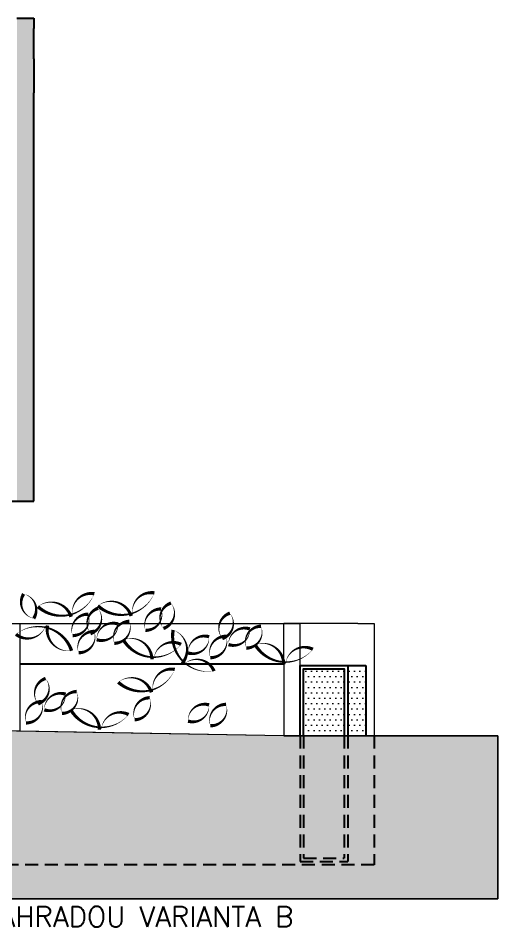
# Model space of a CAD drawing. Header units: metres. Extents: x -442 to 316, y -503 to 125.
# Drawn here: x 80.66 to 87.71, y 16.16 to 29.52 of the extents above; entities that cross this region are included whole.
import ezdxf

# ---------------------------------------------------------------- set-up
doc = ezdxf.new("R2010")
doc.units = ezdxf.units.M
doc.linetypes.add('DASHED', pattern=[19.05, 12.7, -6.35])
for name, color, linetype in [('SRAFA', 251, 'Continuous'), ('SRAFY', 3, 'Continuous'), ('zariz.predmety', 203, 'Continuous'), ('ZDIVO', 1, 'Continuous')]:
    doc.layers.add(name, color=color, linetype=linetype)
doc.layers.add('Standard', color=7, linetype='Continuous', lineweight=25)
doc.styles.add('ROMANS', font='romans.shx', dxfattribs={"width": 0.7})

msp = doc.modelspace()

# ---------------------------------------------------------------- hatches: boundary and pattern name
at = {"layer": 'SRAFA', "linetype": 'Continuous', "lineweight": 0, "ltscale": 20}
msp.add_hatch(color=256, dxfattribs=at).paths.add_polyline_path([(64.782469, 19.224438), (64.782469, 16.576799), (87.711107, 16.576799), (87.711107, 18.974438), (84.564726, 18.974438), (80.693308, 19.040549), (77.25907, 19.099193), (73.274726, 19.484438), (69.924726, 19.484438)])
at = {"layer": 'SRAFY', "linetype": 'Continuous', "lineweight": 0}
h = msp.add_hatch(dxfattribs=at)
h.set_pattern_fill('DOTS', color=256, scale=0.05, style=0)
h.paths.add_polyline_path([(85.454726, 18.974438), (85.454726, 19.956438), (84.854726, 19.956438), (84.854726, 18.974438)])
h = msp.add_hatch(dxfattribs=at)
h.set_pattern_fill('DOTS', color=256, scale=0.05, style=0)
h.paths.add_polyline_path([(85.769726, 20.006438), (85.504726, 20.006438), (85.504726, 18.974438), (85.769726, 18.974438)])
at = {"layer": 'ZDIVO', "linetype": 'Continuous', "lineweight": 0}
msp.add_hatch(color=35, dxfattribs=at).paths.add_polyline_path([(80.894726, 28.424438), (80.894726, 28.924438), (80.894726, 29.374438), (80.894726, 29.524438), (80.644726, 29.524438), (80.644726, 22.424438), (80.894726, 22.424438)])

# ---------------------------------------------------------------- linework, layer by layer
for p, q in [((80.644726, 29.524438), (80.894726, 29.524438)), ((80.894726, 29.524438), (80.894726, 29.374438)), ((80.894726, 28.924438), (80.894726, 29.374438)), ((80.894726, 28.924438), (80.894726, 28.424438)), ((80.894726, 22.424438), (80.894726, 28.424438)), ((80.494726, 22.424438), (80.894726, 22.424438))]:
    msp.add_line(p, q)
at = {"layer": 'SRAFA', "linetype": 'Continuous', "lineweight": 0, "ltscale": 20}
for p, q in [((80.693308, 20.624438), (84.564726, 20.624438)), ((87.711107, 18.974438), (87.711107, 16.576799)), ((87.711107, 16.576799), (64.782469, 16.576799))]:
    msp.add_line(p, q, dxfattribs=at)
at = {"layer": 'SRAFA', "linetype": 'Continuous', "lineweight": 0, "ltscale": 20, "flags": 128}
msp.add_lwpolyline([(64.782469, 19.224438), (64.782469, 16.576799), (87.711107, 16.576799), (87.711107, 18.974438), (84.564726, 18.974438), (80.693308, 19.040549), (77.25907, 19.099193), (73.274726, 19.484438), (69.924726, 19.484438)], close=True, dxfattribs=at)
at = {"layer": 'SRAFY', "linetype": 'Continuous'}
for p, q in [((84.564726, 20.024438), (80.693308, 20.024438)), ((84.804726, 20.006438), (85.769726, 20.006438)), ((85.769726, 20.006438), (85.769726, 18.974438))]:
    msp.add_line(p, q, dxfattribs=at)
at = {"layer": 'SRAFY', "linetype": 'DASHED', "ltscale": 0.015}
for p, q in [((84.804726, 18.974438), (84.804726, 17.124438)), ((84.854726, 18.974438), (84.854726, 17.174438)), ((85.454726, 18.974438), (85.454726, 17.174438)), ((85.504726, 18.974438), (85.504726, 17.124438)), ((85.894726, 18.974438), (85.894726, 17.074438)), ((84.804726, 17.124438), (85.504726, 17.124438)), ((84.854726, 17.174438), (85.454726, 17.174438)), ((85.894726, 17.074438), (69.924726, 17.074438))]:
    msp.add_line(p, q, dxfattribs=at)
at = {"layer": 'SRAFY', "linetype": 'Continuous'}
for points in [[(84.804726, 18.974438), (84.804726, 20.006438), (85.504726, 20.006438), (85.504726, 18.974438)], [(84.854726, 18.974438), (84.854726, 19.956438), (85.454726, 19.956438), (85.454726, 18.974438)]]:
    msp.add_lwpolyline(points, dxfattribs=at)
at = {"layer": 'zariz.predmety', "color": 253, "linetype": 'Continuous', "ltscale": 0.001}
for points in [[(80.742771, 21.058368, 0, 0, -0.520567051), (80.742771, 21.058368, 0, 0.05, -0.520567051), (80.890435, 20.698503, 0, 0.05, -0.520567051), (80.742771, 21.058368, 0.05, 0.05, 0)], [(80.95098, 20.872662, 0, 0, -0.520567051), (80.95098, 20.872662, 0, 0.05, -0.520567051), (81.439342, 20.722831, 0, 0.05, -0.520567051), (81.462444, 20.744511, 0, 0.05, -0.520567051), (81.781816, 21.061605, 0, 0.05, -0.520567051), (80.95098, 20.872662, 0.05, 0.05, 0)], [(81.833643, 20.884653, 0, 0, -0.520567051), (81.833643, 20.884653, 0, 0.05, -0.520567051), (82.322006, 20.734822, 0, 0.05, -0.520567051), (82.345107, 20.756502, 0, 0.05, -0.520567051), (82.664479, 21.073596, 0, 0.05, -0.520567051), (81.833643, 20.884653, 0.05, 0.05, 0)], [(81.725789, 20.474708, 0, 0, -0.520567051), (81.725789, 20.474708, 0, 0.05, -0.520567051), (81.836239, 20.847681, 0, 0.05, -0.520567051), (81.725789, 20.474708, 0.05, 0.05, 0)], [(82.533482, 20.524109, 0, 0, -0.520567051), (82.533482, 20.524109, 0, 0.05, -0.520567051), (82.763426, 20.837849, 0, 0.05, -0.520567051), (82.533482, 20.524109, 0.05, 0.05, 0)], [(82.79751, 20.551767, 0, 0, -0.520567051), (82.79751, 20.551767, 0, 0.05, -0.520567051), (82.907959, 20.924739, 0, 0.05, -0.520567051), (82.79751, 20.551767, 0.05, 0.05, 0)], [(81.461761, 20.44705, 0, 0, -0.520567051), (81.461761, 20.44705, 0, 0.05, -0.520567051), (81.691706, 20.760791, 0, 0.05, -0.520567051), (81.461761, 20.44705, 0.05, 0.05, 0)], [(83.662882, 20.402834, 0, 0, -0.520567051), (83.662882, 20.402834, 0, 0.05, -0.520567051), (83.773331, 20.775807, 0, 0.05, -0.520567051), (83.662882, 20.402834, 0.05, 0.05, 0)], [(81.44671, 20.224136, 0, 0, -0.520567051), (81.44671, 20.224136, 0, 0.05, -0.520567051), (81.094255, 20.593896, 0, 0.05, -0.520567051), (81.063496, 20.586304, 0, 0.05, -0.520567051), (80.629767, 20.466195, 0, 0.05, -0.520567051), (81.44671, 20.224136, 0.05, 0.05, 0)], [(81.816968, 20.386041, 0, 0, -0.520567051), (81.816968, 20.386041, 0, 0.05, -0.520567051), (82.130441, 20.61635, 0, 0.05, -0.520567051), (81.816968, 20.386041, 0.05, 0.05, 0)], [(82.077132, 20.333219, 0, 0, -0.520567051), (82.077132, 20.333219, 0, 0.05, -0.520567051), (82.294384, 20.655879, 0, 0.05, -0.520567051), (82.077132, 20.333219, 0.05, 0.05, 0)], [(83.75406, 20.314167, 0, 0, -0.520567051), (83.75406, 20.314167, 0, 0.05, -0.520567051), (84.067534, 20.544476, 0, 0.05, -0.520567051), (83.75406, 20.314167, 0.05, 0.05, 0)], [(84.014225, 20.261345, 0, 0, -0.520567051), (84.014225, 20.261345, 0, 0.05, -0.520567051), (84.231476, 20.584005, 0, 0.05, -0.520567051), (84.014225, 20.261345, 0.05, 0.05, 0)], [(81.550281, 20.194363, 0, 0, -0.520567051), (81.550281, 20.194363, 0, 0.05, -0.520567051), (81.780226, 20.508103, 0, 0.05, -0.520567051), (81.550281, 20.194363, 0.05, 0.05, 0)], [(82.940002, 20.529143, 0, 0, -0.520567051), (82.940002, 20.529143, 0, 0.05, -0.520567051), (83.071326, 20.035482, 0, 0.05, -0.520567051), (83.101947, 20.027355, 0, 0.05, -0.520567051), (83.540015, 19.924187, 0, 0.05, -0.520567051), (82.940002, 20.529143, 0.05, 0.05, 0)], [(83.160201, 20.190907, 0, 0, -0.520567051), (83.160201, 20.190907, 0, 0.05, -0.520567051), (83.467916, 20.428855, 0, 0.05, -0.520567051), (83.160201, 20.190907, 0.05, 0.05, 0)], [(83.487374, 20.122489, 0, 0, -0.520567051), (83.487374, 20.122489, 0, 0.05, -0.520567051), (83.717318, 20.43623, 0, 0.05, -0.520567051), (83.487374, 20.122489, 0.05, 0.05, 0)], [(82.206713, 20.385747, 0, 0, -0.520567051), (82.206713, 20.385747, 0, 0.05, -0.520567051), (82.627634, 20.096312, 0, 0.05, -0.520567051), (82.656175, 20.110064, 0, 0.05, -0.520567051), (83.055963, 20.316744, 0, 0.05, -0.520567051), (82.206713, 20.385747, 0.05, 0.05, 0)], [(84.143805, 20.313873, 0, 0, -0.520567051), (84.143805, 20.313873, 0, 0.05, -0.520567051), (84.564726, 20.024438, 0, 0.05, -0.520567051), (84.593268, 20.03819, 0, 0.05, -0.520567051), (84.993056, 20.24487, 0, 0.05, -0.520567051), (84.143805, 20.313873, 0.05, 0.05, 0)], [(82.132405, 19.761009, 0, 0, -0.520567051), (82.132405, 19.761009, 0, 0.05, -0.520567051), (82.620767, 19.611178, 0, 0.05, -0.520567051), (82.643869, 19.632859, 0, 0.05, -0.520567051), (82.963241, 19.949953, 0, 0.05, -0.520567051), (82.132405, 19.761009, 0.05, 0.05, 0)], [(80.954768, 19.443228, 0, 0, -0.520567051), (80.954768, 19.443228, 0, 0.05, -0.520567051), (81.065218, 19.816201, 0, 0.05, -0.520567051), (80.954768, 19.443228, 0.05, 0.05, 0)], [(81.306111, 19.301739, 0, 0, -0.520567051), (81.306111, 19.301739, 0, 0.05, -0.520567051), (81.523363, 19.624399, 0, 0.05, -0.520567051), (81.306111, 19.301739, 0.05, 0.05, 0)], [(81.045947, 19.354561, 0, 0, -0.520567051), (81.045947, 19.354561, 0, 0.05, -0.520567051), (81.359421, 19.58487, 0, 0.05, -0.520567051), (81.045947, 19.354561, 0.05, 0.05, 0)], [(82.375894, 19.209575, 0, 0, -0.520567051), (82.375894, 19.209575, 0, 0.05, -0.520567051), (82.593145, 19.532235, 0, 0.05, -0.520567051), (82.375894, 19.209575, 0.05, 0.05, 0)], [(80.779261, 19.162883, 0, 0, -0.520567051), (80.779261, 19.162883, 0, 0.05, -0.520567051), (81.009205, 19.476623, 0, 0.05, -0.520567051), (80.779261, 19.162883, 0.05, 0.05, 0)], [(81.435692, 19.354267, 0, 0, -0.520567051), (81.435692, 19.354267, 0, 0.05, -0.520567051), (81.856613, 19.064832, 0, 0.05, -0.520567051), (81.885155, 19.078584, 0, 0.05, -0.520567051), (82.284943, 19.285264, 0, 0.05, -0.520567051), (81.435692, 19.354267, 0.05, 0.05, 0)], [(83.160201, 19.188841, 0, 0, -0.520567051), (83.160201, 19.188841, 0, 0.05, -0.520567051), (83.467916, 19.426789, 0, 0.05, -0.520567051), (83.160201, 19.188841, 0.05, 0.05, 0)], [(83.487374, 19.120423, 0, 0, -0.520567051), (83.487374, 19.120423, 0, 0.05, -0.520567051), (83.717318, 19.434164, 0, 0.05, -0.520567051), (83.487374, 19.120423, 0.05, 0.05, 0)]]:
    msp.add_lwpolyline(points, format="xyseb", close=True, dxfattribs=at)
at = {"layer": 'ZDIVO', "linetype": 'Continuous', "lineweight": 0}
for p, q in [((80.453308, 20.624438), (80.693308, 20.624438)), ((80.693308, 19.040549), (80.693308, 20.624438)), ((85.654726, 20.624438), (84.564726, 20.624438)), ((84.564726, 20.624438), (84.804726, 20.624438)), ((84.564726, 20.024438), (84.564726, 20.624438)), ((84.804726, 18.974438), (84.804726, 20.624438)), ((85.654726, 20.624438), (85.894726, 20.624438)), ((85.894726, 20.624438), (85.894726, 18.974438)), ((84.564726, 20.024438), (84.564726, 18.974438)), ((84.564726, 20.024438), (84.564726, 18.974438)), ((84.564726, 18.974438), (77.25907, 19.099193)), ((84.564726, 18.974438), (87.711107, 18.974438))]:
    msp.add_line(p, q, dxfattribs=at)

# ---------------------------------------------------------------- texts
at = {"layer": 'Standard', "color": 7, "linetype": 'ByBlock', "style": 'ROMANS'}
msp.add_text('POHLED VÝCHODNÍ ZAHRADOU VARIANTA B', height=0.3, dxfattribs=at).set_placement((76.195483, 16.164293))

doc.saveas('drawing.dxf')
